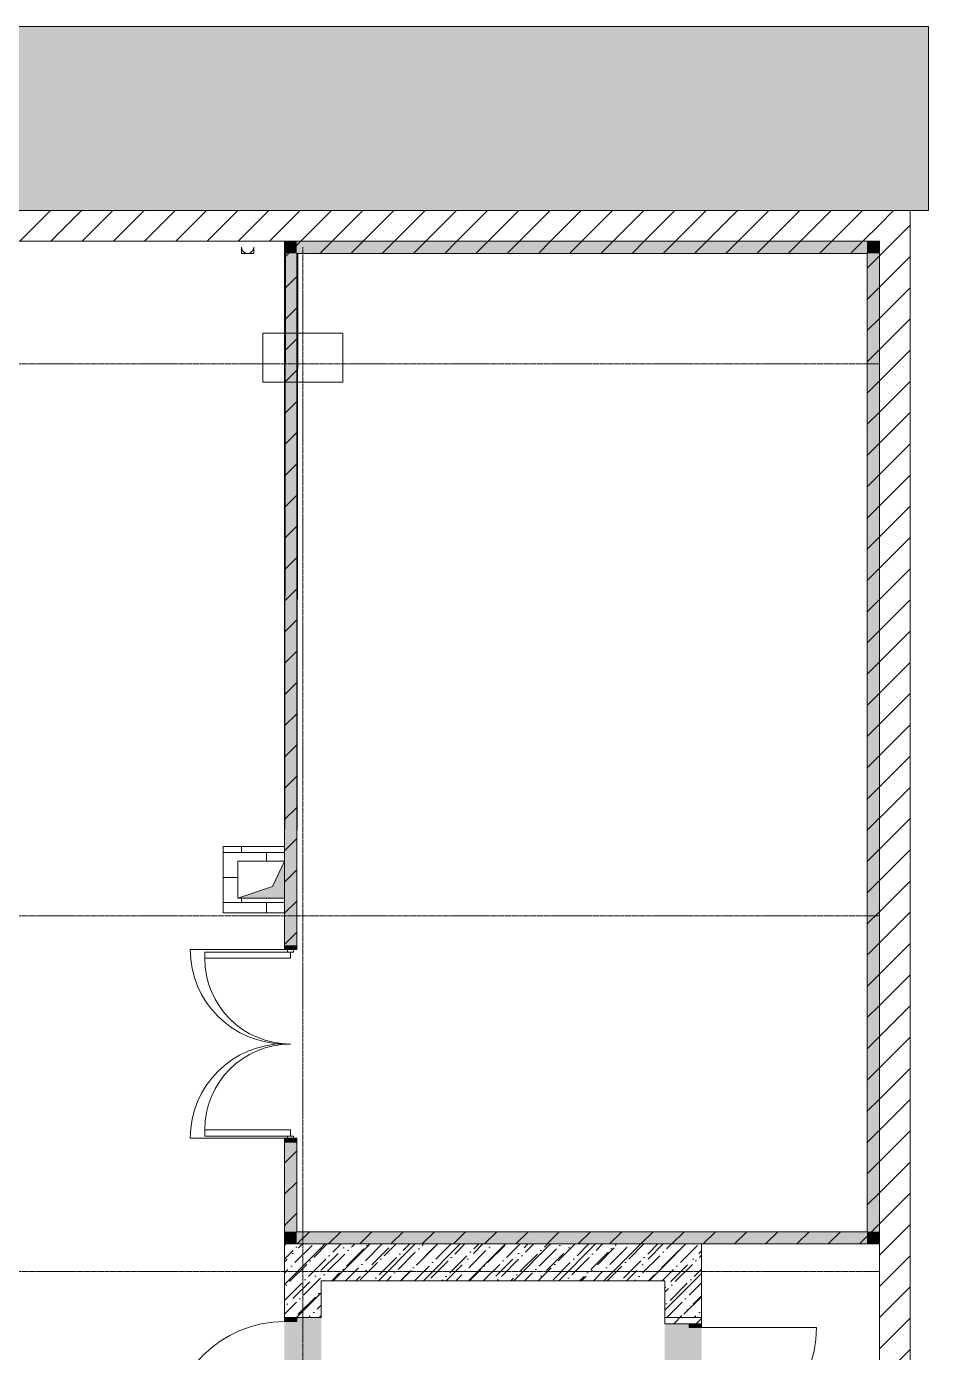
# Model space of a CAD drawing. Header units: millimetres. Extents: x 1499747 to 4341325, y -28481 to 441852.
# Drawn here: x 4239792 to 4247144, y 384705 to 395515 of the extents above; entities that cross this region are included whole.
import ezdxf

# ---------------------------------------------------------------- set-up
doc = ezdxf.new("R2010")
doc.units = ezdxf.units.MM
doc.header["$MEASUREMENT"] = 0
doc.linetypes.add('CENTER2', pattern=[28.575, 19.05, -3.175, 3.175, -3.175])
doc.linetypes.add('Dot & Dashed', pattern=[670.277762, 352.777767, -176.388884, 0, -141.111112])
for name, color, linetype, lineweight in [('13 этаж_25_АР 06.03 custom_70_12 этаж_13_Интерьер - Мебель_Ном._пера__1_Ном._пера__1', 1, 'Continuous', 18), ('13 этаж_25_АР 06.03 custom_70_12 этаж_13_Интерьер - Мебель_Ном._пера__6_Ном._пера__6', 6, 'Continuous', 18), ('13 этаж_25_АР 06.03 custom_70_12 этаж_13_Интерьер - Мебель_Ном._пера__8_Ном._пера__8', 8, 'Continuous', 18), ('13 этаж_25_АР 06.03 custom_70__8 hatch_Ном._пера__8_Ном._пера__8', 8, 'Continuous', 18), ('13 этаж_25_АР 06.03 custom_70__Оси_Ном._пера__8_Ном._пера__8', 8, 'Continuous', 18), ('13 этаж_25_АР 06.03 custom_70_контур_Ном._пера__1_Ном._пера__1', 1, 'Continuous', 18), ('13 этаж_25_АР 06.03 custom_70_Подложк_Ном._пера__1_Ном._пера__1', 1, 'Continuous', 18), ('13 этаж_25_АР 06.03 custom_70_Подложк_Ном._пера__8_Ном._пера__8', 8, 'Continuous', 18), ('13 этаж_25_АР 06.03 custom_70_Шахты 101_Ном._пера__7_Ном._пера__7', 7, 'Continuous', 18), ('13 этаж_25_АР 06.03 custom_70_Шахты 101_Ном._пера__8_Ном._пера__8', 8, 'Continuous', 18), ('13 этаж_25_АР 06.03 custom_70_Шахты_Ном._пера__7_Ном._пера__7', 7, 'Continuous', 18), ('13 этаж_25_Двери Archicad_Ном._пера__19_Ном._пера__255', 255, 'Continuous', 18), ('13 этаж_25_Двери Archicad_Ном._пера__23_Ном._пера__30', 30, 'Continuous', 18), ('13 этаж_25_Двери Archicad_Ном._пера__3_Ном._пера__30', 30, 'Continuous', 18), ('13 этаж_25_Двери Archicad_Ном._пера__47_Ном._пера__7', 7, 'Continuous', 18), ('13 этаж_25_Конструктив - Стены Ненесущие Газоблок_Ном._пера__169_Ном._пера__83', 83, 'Continuous', 18), ('13 этаж_25_Конструктив - Стены Ненесущие Газоблок_Ном._пера__47_Ном._пера__7', 7, 'Continuous', 18), ('13 этаж_25_Конструктив - Стены Ненесущие Газоблок_Ном._пера__74_Ном._пера__255', 255, 'Continuous', 18), ('13 этаж_25_Конструктив - Стены Несущие_Ном._пера__170_Ном._пера__52', 52, 'Continuous', 18), ('13 этаж_25_Конструктив - Стены Несущие_Ном._пера__19_Ном._пера__255', 255, 'Continuous', 18), ('13 этаж_25_Конструктив - Стены Несущие_Ном._пера__47_Ном._пера__7', 7, 'Continuous', 18), ('13 этаж_25_Парапет_Ном._пера__102_Ном._пера__9', 9, 'Continuous', 18), ('13 этаж_25_Парапет_Ном._пера__20_Ном._пера__1', 1, 'Continuous', 18)]:
    doc.layers.add(name, color=color, linetype=linetype, lineweight=lineweight)
pattern_1 = [(45, (4194944, 382064.74), (-127.2792, 127.2792), [])]
pattern_2 = [(45, (4194944, 382064.74), (-183.8478, 183.8478), []), (45, (4194852.08, 382156.66), (-183.8478, 183.8478), [195, -65, 0, -65])]

msp = doc.modelspace()

# ---------------------------------------------------------------- hatches: boundary and pattern name
at = {"layer": '13 этаж_25_АР 06.03 custom_70__8 hatch_Ном._пера__8_Ном._пера__8', "linetype": 'Continuous', "true_color": 0xc7c8ca}
msp.add_hatch(color=9, dxfattribs=at).paths.add_polyline_path([(4241894.2, 388709.7), (4241796.7, 388503.2), (4241514.2, 388409.7), (4241894.2, 388409.7)])
h = msp.add_hatch(dxfattribs=at)
h.set_pattern_fill('ANSI36_0046_0019', color=9, style=0, pattern_type=2)
h.set_pattern_definition([(45, (4050797.57, 168999.435), (42.09495, 154.348152), [198.4375, -39.6875, 0, -39.6875])])
h.paths.add_polyline_path([(4245294.2, 385589.7), (4241894.2, 385589.7), (4241894.2, 384989.7), (4242194.2, 384989.7), (4242194.2, 385289.7), (4244994.2, 385289.7), (4244994.2, 384989.7), (4245294.2, 384989.7)])
at = {"layer": '13 этаж_25_АР 06.03 custom_70_Шахты_Ном._пера__7_Ном._пера__7', "linetype": 'Continuous', "true_color": 0xc7c8ca}
h = msp.add_hatch(dxfattribs=at)
h.set_pattern_fill('AR_B816_0046_0019', color=9, style=0, pattern_type=2)
h.set_pattern_definition([(0, (4055820.33, 214029.1), (0, 203.2), []), (90, (4055820.33, 214029.1), (-203.2, 203.2), [203.2, -203.2])])
h.paths.add_polyline_path([(4241894.2, 388409.7), (4241514.2, 388409.7), (4241514.2, 388709.7), (4241894.2, 388709.7), (4241894.2, 388829.7), (4241394.2, 388829.7), (4241394.2, 388289.7), (4241894.2, 388289.7)])
at = {"layer": '13 этаж_25_Двери Archicad_Ном._пера__19_Ном._пера__255', "linetype": 'Continuous', "true_color": 0xc7c8ca}
for points in [[(4241894.2, 388021.5), (4241894.2, 387989.5), (4241994.2, 387989.5), (4241994.2, 388021.5)], [(4241994.2, 386421.5), (4241994.2, 386453.5), (4241894.2, 386453.5), (4241894.2, 386421.5)], [(4241994.2, 384989.7), (4241894.2, 384989.7), (4241894.2, 384957.7), (4241994.2, 384957.7)], [(4245294.2, 384939.7), (4245194.2, 384939.7), (4245194.2, 384907.7), (4245294.2, 384907.7)]]:
    msp.add_hatch(color=9, dxfattribs=at).paths.add_polyline_path(points)
at = {"layer": '13 этаж_25_Конструктив - Стены Ненесущие Газоблок_Ном._пера__169_Ном._пера__83', "linetype": 'Continuous', "true_color": 0xc7c8ca}
h = msp.add_hatch(dxfattribs=at)
h.set_pattern_fill('БЛОКИ_БЕТОННЫЕ_ЭФФЕКТИВН_72', color=9, style=0, pattern_type=2)
h.set_pattern_definition(pattern_1)
h.paths.add_polyline_path([(4246743.9, 394014.7), (4232444, 394014.7), (4232444, 393764.7), (4246743.9, 393764.7)])
h = msp.add_hatch(dxfattribs=at)
h.set_pattern_fill('БЛОКИ_БЕТОННЫЕ_ЭФФЕКТИВН_72', color=9, style=0, pattern_type=2)
h.set_pattern_definition(pattern_1)
h.paths.add_polyline_path([(4246743.9, 394014.7), (4246743.9, 393764.7), (4246993.9, 394014.7)])
h = msp.add_hatch(dxfattribs=at)
h.set_pattern_fill('БЛОКИ_БЕТОННЫЕ_ЭФФЕКТИВН_72', color=9, style=0, pattern_type=2)
h.set_pattern_definition(pattern_1)
h.paths.add_polyline_path([(4246743.9, 393764.7), (4246993.9, 393764.7), (4246993.9, 394014.7)])
h = msp.add_hatch(dxfattribs=at)
h.set_pattern_fill('БЛОКИ_БЕТОННЫЕ_ЭФФЕКТИВН_72', color=9, style=0, pattern_type=2)
h.set_pattern_definition(pattern_1)
h.paths.add_polyline_path([(4241994.2, 393664.7), (4241894.2, 393764.7), (4241894.2, 393664.7)])
h = msp.add_hatch(dxfattribs=at)
h.set_pattern_fill('БЛОКИ_БЕТОННЫЕ_ЭФФЕКТИВН_72', color=9, style=0, pattern_type=2)
h.set_pattern_definition(pattern_1)
h.paths.add_polyline_path([(4241994.2, 393764.7), (4241894.2, 393764.7), (4241994.2, 393664.7)])
h = msp.add_hatch(dxfattribs=at)
h.set_pattern_fill('БЛОКИ_БЕТОННЫЕ_ЭФФЕКТИВН_72', color=9, style=0, pattern_type=2)
h.set_pattern_definition(pattern_1)
h.paths.add_polyline_path([(4241994.2, 393664.7), (4246644, 393664.7), (4246644, 393764.7), (4241994.2, 393764.7)])
h = msp.add_hatch(dxfattribs=at)
h.set_pattern_fill('БЛОКИ_БЕТОННЫЕ_ЭФФЕКТИВН_72', color=9, style=0, pattern_type=2)
h.set_pattern_definition(pattern_1)
h.paths.add_polyline_path([(4246743.9, 393764.7), (4246743.9, 363914.7), (4246993.9, 363914.7), (4246993.9, 393764.7)])
h = msp.add_hatch(dxfattribs=at)
h.set_pattern_fill('БЛОКИ_БЕТОННЫЕ_ЭФФЕКТИВН_72', color=9, style=0, pattern_type=2)
h.set_pattern_definition(pattern_1)
h.paths.add_polyline_path([(4241994.2, 393664.7), (4241894.2, 393664.7), (4241894.2, 388021.5), (4241994.2, 388021.5)])
h = msp.add_hatch(dxfattribs=at)
h.set_pattern_fill('БЛОКИ_БЕТОННЫЕ_ЭФФЕКТИВН_72', color=9, style=0, pattern_type=2)
h.set_pattern_definition(pattern_1)
h.paths.add_polyline_path([(4246644, 393664.7), (4246644, 385689.7), (4246744, 385689.7), (4246744, 393664.7)])
h = msp.add_hatch(dxfattribs=at)
h.set_pattern_fill('БЛОКИ_БЕТОННЫЕ_ЭФФЕКТИВН_72', color=9, style=0, pattern_type=2)
h.set_pattern_definition(pattern_1)
h.paths.add_polyline_path([(4241894.2, 386421.5), (4241894.2, 385689.7), (4241994.2, 385689.7), (4241994.2, 386421.5)])
h = msp.add_hatch(dxfattribs=at)
h.set_pattern_fill('БЛОКИ_БЕТОННЫЕ_ЭФФЕКТИВН_72', color=9, style=0, pattern_type=2)
h.set_pattern_definition(pattern_1)
h.paths.add_polyline_path([(4246644, 385689.7), (4241994.2, 385689.7), (4241994.2, 385589.7), (4246644, 385589.7)])
h = msp.add_hatch(dxfattribs=at)
h.set_pattern_fill('БЛОКИ_БЕТОННЫЕ_ЭФФЕКТИВН_72', color=9, style=0, pattern_type=2)
h.set_pattern_definition(pattern_1)
h.paths.add_polyline_path([(4246644, 385689.7), (4246744, 385589.7), (4246744, 385689.7)])
h = msp.add_hatch(dxfattribs=at)
h.set_pattern_fill('БЛОКИ_БЕТОННЫЕ_ЭФФЕКТИВН_72', color=9, style=0, pattern_type=2)
h.set_pattern_definition(pattern_1)
h.paths.add_polyline_path([(4246644, 385589.7), (4246744, 385589.7), (4246644, 385689.7)])
at = {"layer": '13 этаж_25_Конструктив - Стены Ненесущие Газоблок_Ном._пера__74_Ном._пера__255', "linetype": 'Continuous', "true_color": 0xc7c8ca}
for points in [[(4241994.2, 393664.7), (4241894.2, 393764.7), (4241894.2, 393664.7)], [(4241994.2, 393764.7), (4241894.2, 393764.7), (4241994.2, 393664.7)], [(4241994.2, 393664.7), (4246644, 393664.7), (4246644, 393764.7), (4241994.2, 393764.7)], [(4246644, 393664.7), (4246744, 393764.7), (4246644, 393764.7)], [(4246644, 393664.7), (4246744, 393664.7), (4246744, 393764.7)], [(4241994.2, 393664.7), (4241894.2, 393664.7), (4241894.2, 388021.5), (4241994.2, 388021.5)], [(4246644, 393664.7), (4246644, 385689.7), (4246744, 385689.7), (4246744, 393664.7)], [(4241894.2, 386421.5), (4241894.2, 385689.7), (4241994.2, 385689.7), (4241994.2, 386421.5)], [(4241894.2, 385689.7), (4241894.2, 385589.7), (4241994.2, 385689.7)], [(4241994.2, 385689.7), (4241894.2, 385589.7), (4241994.2, 385589.7)], [(4246644, 385689.7), (4241994.2, 385689.7), (4241994.2, 385589.7), (4246644, 385589.7)], [(4246644, 385689.7), (4246744, 385589.7), (4246744, 385689.7)], [(4246644, 385589.7), (4246744, 385589.7), (4246644, 385689.7)]]:
    msp.add_hatch(color=9, dxfattribs=at).paths.add_polyline_path(points)
at = {"layer": '13 этаж_25_Конструктив - Стены Несущие_Ном._пера__170_Ном._пера__52', "linetype": 'Continuous', "true_color": 0xc7c8ca}
h = msp.add_hatch(dxfattribs=at)
h.set_pattern_fill('ЖЕЛЕЗОБЕТОН_0019', color=9, style=0, pattern_type=2)
h.set_pattern_definition(pattern_2)
h.paths.add_polyline_path([(4242194.2, 385289.7), (4241894.2, 385589.7), (4241894.2, 385289.7)])
h = msp.add_hatch(dxfattribs=at)
h.set_pattern_fill('ЖЕЛЕЗОБЕТОН_0019', color=9, style=0, pattern_type=2)
h.set_pattern_definition(pattern_2)
h.paths.add_polyline_path([(4242194.2, 385589.7), (4241894.2, 385589.7), (4242194.2, 385289.7)])
h = msp.add_hatch(dxfattribs=at)
h.set_pattern_fill('ЖЕЛЕЗОБЕТОН_0019', color=9, style=0, pattern_type=2)
h.set_pattern_definition(pattern_2)
h.paths.add_polyline_path([(4242194.2, 385289.7), (4244994.2, 385289.7), (4244994.2, 385589.7), (4242194.2, 385589.7)])
h = msp.add_hatch(dxfattribs=at)
h.set_pattern_fill('ЖЕЛЕЗОБЕТОН_0019', color=9, style=0, pattern_type=2)
h.set_pattern_definition(pattern_2)
h.paths.add_polyline_path([(4244994.2, 385289.7), (4245294.2, 385589.7), (4244994.2, 385589.7)])
h = msp.add_hatch(dxfattribs=at)
h.set_pattern_fill('ЖЕЛЕЗОБЕТОН_0019', color=9, style=0, pattern_type=2)
h.set_pattern_definition(pattern_2)
h.paths.add_polyline_path([(4244994.2, 385289.7), (4245294.2, 385289.7), (4245294.2, 385589.7)])
h = msp.add_hatch(dxfattribs=at)
h.set_pattern_fill('ЖЕЛЕЗОБЕТОН_0019', color=9, style=0, pattern_type=2)
h.set_pattern_definition(pattern_2)
h.paths.add_polyline_path([(4241894.2, 384989.7), (4242194.2, 384989.7), (4242194.2, 385289.7), (4241894.2, 385289.7)])
h = msp.add_hatch(dxfattribs=at)
h.set_pattern_fill('ЖЕЛЕЗОБЕТОН_0019', color=9, style=0, pattern_type=2)
h.set_pattern_definition(pattern_2)
h.paths.add_polyline_path([(4244994.2, 385289.7), (4244994.2, 384939.7), (4245294.2, 384939.7), (4245294.2, 385289.7)])
at = {"layer": '13 этаж_25_Конструктив - Стены Несущие_Ном._пера__19_Ном._пера__255', "linetype": 'Continuous', "true_color": 0xc7c8ca}
for points in [[(4241894.2, 383989.7), (4242194.2, 383989.7), (4242194.2, 384989.7), (4241894.2, 384989.7)], [(4245294.2, 384939.7), (4244994.2, 384939.7), (4244994.2, 383939.7), (4245294.2, 383939.7)]]:
    msp.add_hatch(color=9, dxfattribs=at).paths.add_polyline_path(points)
at = {"layer": '13 этаж_25_Парапет_Ном._пера__102_Ном._пера__9', "linetype": 'Continuous', "true_color": 0xc7c8ca}
msp.add_hatch(color=9, dxfattribs=at).paths.add_polyline_path([(4218442.8, 395514.7), (4218442.8, 394014.7), (4247143.9, 394014.7), (4247143.9, 395514.7)])

# ---------------------------------------------------------------- linework, layer by layer
at = {"layer": '13 этаж_25_АР 06.03 custom_70_12 этаж_13_Интерьер - Мебель_Ном._пера__1_Ном._пера__1', "color": 9, "linetype": 'Continuous', "true_color": 0xc7c8ca}
msp.add_line((4242194.2, 384989.7), (4242194.2, 385289.7), dxfattribs=at)
at = {"layer": '13 этаж_25_АР 06.03 custom_70_12 этаж_13_Интерьер - Мебель_Ном._пера__6_Ном._пера__6', "color": 9, "linetype": 'Continuous', "true_color": 0xc7c8ca, "flags": 128}
msp.add_lwpolyline([(4241719, 392814.7), (4241719, 393014.7), (4242369, 393014.7), (4242369, 392614.7), (4241719, 392614.7)], close=True, dxfattribs=at)
at = {"layer": '13 этаж_25_АР 06.03 custom_70_12 этаж_13_Интерьер - Мебель_Ном._пера__8_Ном._пера__8', "color": 9, "linetype": 'Continuous', "true_color": 0xc7c8ca}
for p, q in [((4241894.2, 384989.7), (4241894.2, 385589.7)), ((4241894.2, 385589.7), (4245294.2, 385589.7)), ((4245294.2, 385589.7), (4245294.2, 385014.7)), ((4242194.2, 385289.7), (4244994.2, 385289.7))]:
    msp.add_line(p, q, dxfattribs=at)
at = {"layer": '13 этаж_25_АР 06.03 custom_70_12 этаж_13_Интерьер - Мебель_Ном._пера__8_Ном._пера__8', "color": 9, "linetype": 'Continuous', "true_color": 0xc7c8ca, "flags": 128}
msp.add_lwpolyline([(4241719, 393014.7), (4242369, 393014.7), (4242369, 392614.7), (4241719, 392614.7)], close=True, dxfattribs=at)
for points in [[(4242194.2, 384989.7), (4241894.2, 384989.7), (4241894.2, 385589.7), (4245294.2, 385589.7), (4245294.2, 384989.7)], [(4242194.2, 384989.7), (4241894.2, 384989.7), (4241894.2, 385589.7), (4245294.2, 385589.7), (4245294.2, 384989.7)], [(4242194.2, 385289.7), (4242194.2, 384989.7), (4241894.2, 384989.7)], [(4242194.2, 384989.7), (4242194.2, 385289.7), (4244994.2, 385289.7), (4244994.2, 384989.7)], [(4242194.2, 384989.7), (4242194.2, 385289.7), (4244994.2, 385289.7), (4244994.2, 384989.7), (4245294.2, 384989.7)], [(4244994.2, 384989.7), (4244994.2, 385289.7)]]:
    msp.add_lwpolyline(points, dxfattribs=at)
at = {"layer": '13 этаж_25_АР 06.03 custom_70__Оси_Ном._пера__8_Ном._пера__8', "color": 9, "linetype": 'CENTER2', "true_color": 0xc7c8ca}
for p, q in [((4242044, 393714.7), (4242044, 363914.7)), ((4246744, 393714.7), (4246744, 363914.7)), ((4246744, 392764.7), (4231313.1, 392764.7)), ((4246744, 388264.7), (4235559.2, 388264.7)), ((4246744, 385364.7), (4231993.9, 385364.7))]:
    msp.add_line(p, q, dxfattribs=at)
at = {"layer": '13 этаж_25_АР 06.03 custom_70_контур_Ном._пера__1_Ном._пера__1', "color": 9, "linetype": 'Continuous', "true_color": 0xc7c8ca, "flags": 128}
for points in [[(4241895.5, 388019.7), (4241902.2, 393714.7)], [(4241994.2, 388019.7), (4242002.3, 393664.7)], [(4241294.1, 387969.7), (4241244.1, 387969.7)], [(4241944.1, 387969.7), (4241244.1, 387969.7), (4241244.1, 387919.7), (4241944.1, 387919.7)], [(4241895.5, 388019.7), (4241919.1, 388019.7), (4241919.1, 387969.7), (4241969.1, 387969.7), (4241969.1, 388019.7), (4241919.1, 388019.7), (4241919.1, 387969.7), (4241944.1, 387969.7), (4241944.1, 387919.7), (4241294.1, 387919.7)], [(4241296, 387969.7), (4241919.1, 387969.7)], [(4241895.5, 388019.7), (4241994.2, 388019.7)], [(4241244.1, 387919.7), (4241292.2, 387919.7)], [(4241944.1, 386519.7), (4241244.1, 386519.7), (4241244.1, 386469.7), (4241294.1, 386469.7)], [(4241944.1, 386519.7), (4241944.1, 386469.7), (4241294.1, 386469.7)], [(4241294.1, 386519.7), (4241944.1, 386519.7), (4241944.1, 386469.7), (4241919.1, 386469.7), (4241919.1, 386419.7), (4241969.1, 386419.7), (4241969.1, 386469.7), (4241919.1, 386469.7), (4241919.1, 386419.7), (4241895.5, 386419.7), (4241994.1, 386419.7)], [(4241294.1, 386519.7), (4241944.1, 386519.7), (4241944.1, 386469.7)], [(4241944.1, 386469.7), (4241294.1, 386469.7)], [(4241894.2, 385589.7), (4241894.2, 386419.7), (4241994.2, 386419.7), (4241994.2, 385689.7)], [(4241994.2, 385703.2), (4241994.2, 385689.7)]]:
    msp.add_lwpolyline(points, dxfattribs=at)
at = {"layer": '13 этаж_25_АР 06.03 custom_70_контур_Ном._пера__1_Ном._пера__1', "color": 9, "linetype": 'Continuous', "true_color": 0xc7c8ca}
for centre, start, end in [((4241944.1, 387919.7), 180, 270), ((4241944.1, 386519.7), 90, 180)]:
    msp.add_arc(centre, 700, start, end, dxfattribs=at)
at = {"layer": '13 этаж_25_АР 06.03 custom_70_Подложк_Ном._пера__1_Ном._пера__1', "color": 9, "linetype": 'Continuous', "true_color": 0xc7c8ca, "flags": 128}
for points in [[(4246744, 385689.7), (4246744, 393714.7)], [(4242002.3, 393664.7), (4246644, 393664.7)], [(4246644, 385689.7), (4246644, 393664.7)], [(4241894.2, 385639.7), (4241894.2, 385703.2)], [(4241994.2, 385689.7), (4246644, 385689.7)], [(4246744, 385689.7), (4246744, 385639.7)], [(4246744, 385639.7), (4246744, 385589.7), (4241994.2, 385589.7), (4241894.2, 385589.7), (4241894.2, 385639.7)], [(4246744, 385589.7), (4246644, 385589.7)]]:
    msp.add_lwpolyline(points, dxfattribs=at)
at = {"layer": '13 этаж_25_АР 06.03 custom_70_Подложк_Ном._пера__1_Ном._пера__1', "color": 9, "linetype": 'Continuous', "true_color": 0xc7c8ca}
msp.add_arc((4241594.2, 393714.7), 50, 179.96947, 0.03053, dxfattribs=at)
at = {"layer": '13 этаж_25_АР 06.03 custom_70_Подложк_Ном._пера__8_Ном._пера__8', "color": 9, "linetype": 'Continuous', "true_color": 0xc7c8ca, "flags": 128}
msp.add_lwpolyline([(4241644.2, 393714.7), (4241644.2, 393664.7), (4241544.2, 393664.7), (4241544.2, 393714.7)], dxfattribs=at)
at = {"layer": '13 этаж_25_АР 06.03 custom_70_Шахты 101_Ном._пера__7_Ном._пера__7', "color": 9, "linetype": 'Continuous', "true_color": 0xc7c8ca, "flags": 128}
msp.add_lwpolyline([(4241894.2, 388409.7), (4241894.2, 388709.7), (4241796.7, 388503.2), (4241514.2, 388409.7), (4241894.2, 388409.7), (4241894.2, 388709.7), (4241514.2, 388709.7), (4241514.2, 388409.7)], dxfattribs=at)
at = {"layer": '13 этаж_25_АР 06.03 custom_70_Шахты 101_Ном._пера__8_Ном._пера__8', "color": 9, "linetype": 'Continuous', "true_color": 0xc7c8ca, "flags": 128}
msp.add_lwpolyline([(4244994.2, 385289.7), (4244994.2, 384989.7), (4245294.2, 384989.7)], dxfattribs=at)
at = {"layer": '13 этаж_25_АР 06.03 custom_70_Шахты_Ном._пера__7_Ном._пера__7', "color": 9, "linetype": 'Continuous', "true_color": 0xc7c8ca, "flags": 128}
for points in [[(4241894.2, 388289.7), (4241394.2, 388289.7), (4241394.2, 388829.7), (4241894.2, 388829.7)], [(4241894.2, 388409.7), (4241514.2, 388409.7), (4241514.2, 388709.7), (4241894.2, 388709.7)]]:
    msp.add_lwpolyline(points, dxfattribs=at)
at = {"layer": '13 этаж_25_Двери Archicad_Ном._пера__23_Ном._пера__30', "color": 9, "linetype": 'Continuous', "true_color": 0xc7c8ca}
for p, q in [((4241894.2, 388021.5), (4241894.2, 387989.5)), ((4241994.2, 388021.5), (4241894.2, 388021.5)), ((4241894.2, 387989.5), (4241994.2, 387989.5)), ((4241994.2, 387989.5), (4241994.2, 388021.5)), ((4241994.2, 386453.5), (4241894.2, 386453.5)), ((4241894.2, 386453.5), (4241894.2, 386421.5)), ((4241994.2, 386421.5), (4241994.2, 386453.5)), ((4241894.2, 386421.5), (4241994.2, 386421.5)), ((4241894.2, 384957.7), (4241894.2, 384989.7)), ((4241894.2, 384989.7), (4241994.2, 384989.7)), ((4241994.2, 384957.7), (4241894.2, 384957.7)), ((4241994.2, 384989.7), (4241994.2, 384957.7)), ((4245194.2, 384907.7), (4245194.2, 384939.7)), ((4245194.2, 384939.7), (4245294.2, 384939.7)), ((4245294.2, 384939.7), (4245294.2, 384907.7)), ((4245294.2, 384907.7), (4245194.2, 384907.7))]:
    msp.add_line(p, q, dxfattribs=at)
at = {"layer": '13 этаж_25_Двери Archicad_Ном._пера__3_Ном._пера__30', "color": 9, "linetype": 'Continuous', "true_color": 0xc7c8ca}
for p, q in [((4241894.2, 387989.5), (4241126.2, 387989.5)), ((4241894.2, 386453.5), (4241126.2, 386453.5)), ((4245294.2, 384907.7), (4246230.2, 384907.7))]:
    msp.add_line(p, q, dxfattribs=at)
for centre, radius, start, end in [((4241894.2, 387989.5), 768, 180, 270), ((4241894.2, 386453.5), 768, 90, 180), ((4241894.2, 384021.7), 936, 90, 180), ((4245294.2, 384907.7), 936, 270, 0)]:
    msp.add_arc(centre, radius, start, end, dxfattribs=at)
at = {"layer": '13 этаж_25_Двери Archicad_Ном._пера__47_Ном._пера__7', "color": 9, "linetype": 'Continuous', "true_color": 0xc7c8ca}
for p, q in [((4241894.2, 388021.5), (4241894.2, 388064.5)), ((4241894.2, 388021.5), (4241894.2, 388064.5)), ((4241994.2, 388021.5), (4241994.2, 388064.5)), ((4241994.2, 388021.5), (4241994.2, 388064.5)), ((4241894.2, 388021.5), (4241994.2, 388021.5)), ((4241894.2, 388021.5), (4241994.2, 388021.5)), ((4241894.2, 386421.5), (4241994.2, 386421.5)), ((4241894.2, 386421.5), (4241994.2, 386421.5)), ((4241894.2, 386421.5), (4241894.2, 386378.5)), ((4241894.2, 386421.5), (4241894.2, 386378.5)), ((4241994.2, 386421.5), (4241994.2, 386378.5)), ((4241994.2, 386421.5), (4241994.2, 386378.5)), ((4241894.2, 384989.7), (4241994.2, 384989.7)), ((4241894.2, 384989.7), (4241994.2, 384989.7)), ((4241994.2, 384989.7), (4242194.2, 384989.7)), ((4245194.2, 384939.7), (4244994.2, 384939.7)), ((4245294.2, 384939.7), (4245194.2, 384939.7)), ((4245294.2, 384939.7), (4245194.2, 384939.7))]:
    msp.add_line(p, q, dxfattribs=at)
at = {"layer": '13 этаж_25_Конструктив - Стены Ненесущие Газоблок_Ном._пера__47_Ном._пера__7', "color": 9, "linetype": 'Continuous', "true_color": 0xc7c8ca}
for p, q in [((4241894.2, 388021.5), (4241894.2, 388064.5)), ((4241994.2, 388021.5), (4241994.2, 388064.5)), ((4241894.2, 388021.5), (4241994.2, 388021.5)), ((4241894.2, 386421.5), (4241894.2, 386378.5)), ((4241894.2, 386421.5), (4241994.2, 386421.5)), ((4241994.2, 386421.5), (4241994.2, 386378.5))]:
    msp.add_line(p, q, dxfattribs=at)
at = {"layer": '13 этаж_25_Конструктив - Стены Ненесущие Газоблок_Ном._пера__47_Ном._пера__7', "color": 9, "linetype": 'Continuous', "true_color": 0xc7c8ca, "flags": 128}
for points in [[(4246743.9, 394014.7), (4232444, 394014.7)], [(4246993.9, 394014.7), (4246743.9, 394014.7)], [(4246993.9, 363914.7), (4246993.9, 394014.7)], [(4232694, 393764.7), (4246743.9, 393764.7)], [(4241894.2, 393764.7), (4241894.2, 393664.7)], [(4246644, 393764.7), (4241894.2, 393764.7)], [(4246744, 393764.7), (4246644, 393764.7)], [(4246743.9, 393764.7), (4246743.9, 363914.7)], [(4246744, 385689.7), (4246744, 393764.7)], [(4241894.2, 393664.7), (4241894.2, 388021.5)], [(4241994.2, 393664.7), (4246644, 393664.7)], [(4241994.2, 388021.5), (4241994.2, 393664.7)], [(4246644, 393664.7), (4246644, 385689.7)], [(4241894.2, 386421.5), (4241894.2, 385689.7)], [(4241994.2, 385689.7), (4241994.2, 386421.5)], [(4241894.2, 385589.7), (4241894.2, 385689.7)], [(4246644, 385689.7), (4241994.2, 385689.7)], [(4246744, 385589.7), (4246744, 385689.7)], [(4241894.2, 385589.7), (4246744, 385589.7)]]:
    msp.add_lwpolyline(points, dxfattribs=at)
at = {"layer": '13 этаж_25_Конструктив - Стены Несущие_Ном._пера__47_Ном._пера__7', "color": 9, "linetype": 'Continuous', "true_color": 0xc7c8ca}
for p, q in [((4241894.2, 384989.7), (4241994.2, 384989.7)), ((4241994.2, 384989.7), (4242194.2, 384989.7)), ((4245194.2, 384939.7), (4244994.2, 384939.7)), ((4245294.2, 384939.7), (4245194.2, 384939.7))]:
    msp.add_line(p, q, dxfattribs=at)
at = {"layer": '13 этаж_25_Конструктив - Стены Несущие_Ном._пера__47_Ном._пера__7', "color": 9, "linetype": 'Continuous', "true_color": 0xc7c8ca, "flags": 128}
for points in [[(4241894.2, 385589.7), (4241894.2, 385289.7)], [(4244994.2, 385589.7), (4241894.2, 385589.7)], [(4245294.2, 385589.7), (4244994.2, 385589.7)], [(4245294.2, 384939.7), (4245294.2, 385589.7)], [(4241894.2, 385289.7), (4241894.2, 384989.7)], [(4242194.2, 385289.7), (4244994.2, 385289.7)], [(4242194.2, 384989.7), (4242194.2, 385289.7)], [(4244994.2, 385289.7), (4244994.2, 384939.7)]]:
    msp.add_lwpolyline(points, dxfattribs=at)
at = {"layer": '13 этаж_25_Парапет_Ном._пера__20_Ном._пера__1', "color": 9, "linetype": 'Continuous', "true_color": 0xc7c8ca}
for p, q in [((4218442.8, 395514.7), (4247143.9, 395514.7)), ((4247143.9, 394014.7), (4247143.9, 395514.7)), ((4218442.8, 394014.7), (4247143.9, 394014.7))]:
    msp.add_line(p, q, dxfattribs=at)
at = {"layer": '13 этаж_25_Парапет_Ном._пера__20_Ном._пера__1', "color": 9, "linetype": 'Dot & Dashed', "true_color": 0xc7c8ca}
msp.add_line((4218442.8, 394014.7), (4247143.9, 394014.7), dxfattribs=at)

doc.saveas('drawing.dxf')
